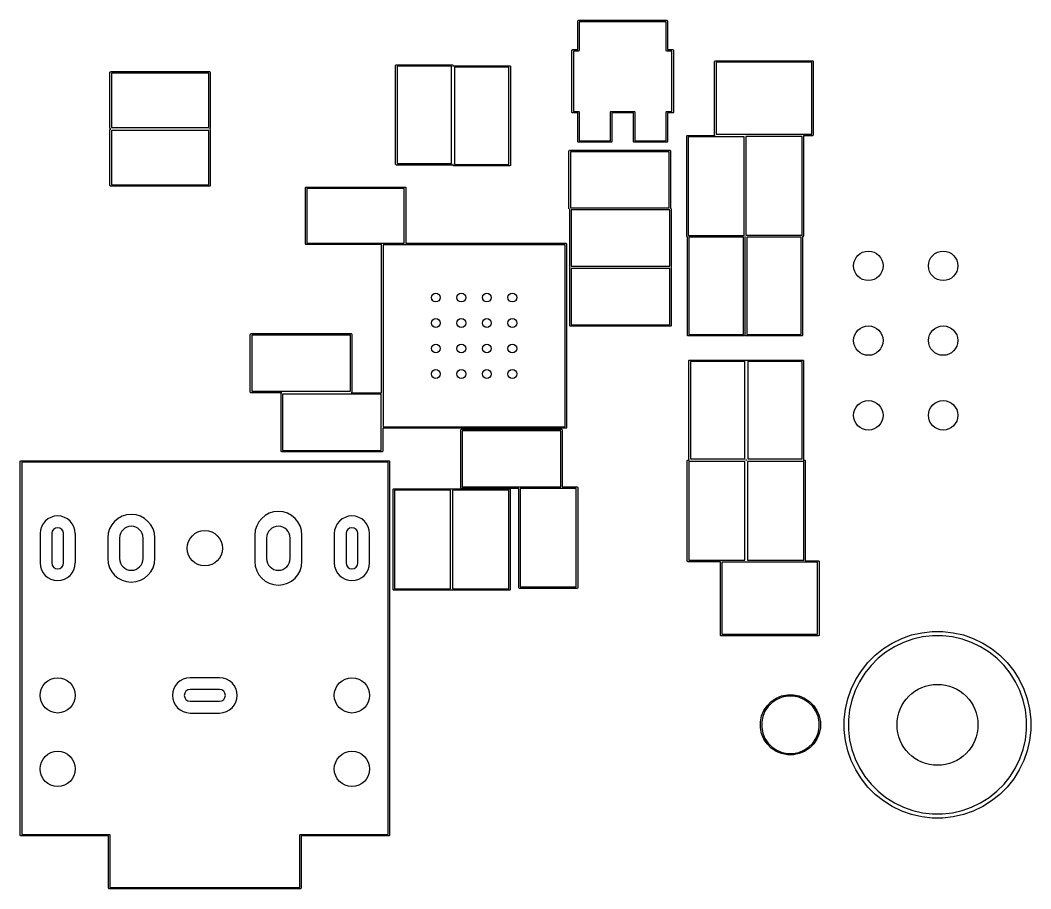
# Model space of a CAD drawing. Header units: inches. Extents: x 1.92 to 4.46, y -4.35 to -2.08.
# Drawn here: x 3.103 to 4.456, y -4.353 to -3.191 of the extents above; entities that cross this region are included whole.
import ezdxf

# ---------------------------------------------------------------- set-up
doc = ezdxf.new("R2010")
doc.units = ezdxf.units.IN
doc.header["$MEASUREMENT"] = 0
doc.layers.add('BLACK', color=250, linetype='CONTINUOUS')

msp = doc.modelspace()

# ---------------------------------------------------------------- linework, layer by layer
at = {"layer": 'BLACK', "linetype": 'CONTINUOUS'}
for p, q in [((3.8495, -3.1916), (3.85, -3.191)), ((3.85, -3.191), (3.8504, -3.1909)), ((3.8504, -3.1909), (3.9685, -3.1909)), ((3.9685, -3.1909), (3.9689, -3.191)), ((3.9689, -3.191), (3.9694, -3.1916)), ((3.8494, -3.1919), (3.8495, -3.1916)), ((3.8494, -3.2303), (3.8494, -3.1919)), ((3.8514, -3.1929), (3.8514, -3.2313)), ((3.9675, -3.1929), (3.8514, -3.1929)), ((3.9675, -3.2313), (3.9675, -3.1929)), ((3.9694, -3.1916), (3.9695, -3.1919)), ((3.9695, -3.1919), (3.9695, -3.2303)), ((3.8415, -3.2313), (3.8416, -3.2309)), ((3.8415, -3.314), (3.8415, -3.2313)), ((3.8416, -3.2309), (3.8421, -3.2304)), ((3.8421, -3.2304), (3.8425, -3.2303)), ((3.8425, -3.2303), (3.8494, -3.2303)), ((3.8514, -3.2313), (3.8513, -3.2317)), ((3.9676, -3.2317), (3.9675, -3.2313)), ((3.9695, -3.2303), (3.9764, -3.2303)), ((3.9764, -3.2303), (3.9768, -3.2304)), ((3.9768, -3.2304), (3.9773, -3.2309)), ((3.9773, -3.2309), (3.9774, -3.2313)), ((3.9774, -3.2313), (3.9774, -3.314)), ((3.8504, -3.2323), (3.8435, -3.2323)), ((3.8435, -3.2323), (3.8435, -3.313)), ((3.8508, -3.2322), (3.8504, -3.2323)), ((3.8513, -3.2317), (3.8508, -3.2322)), ((3.9681, -3.2322), (3.9676, -3.2317)), ((3.9685, -3.2323), (3.9681, -3.2322)), ((3.9754, -3.2323), (3.9685, -3.2323)), ((3.9754, -3.313), (3.9754, -3.2323)), ((4.0326, -3.2457), (4.0331, -3.2452)), ((4.0331, -3.2452), (4.0335, -3.2451)), ((4.0335, -3.2451), (4.1634, -3.2451)), ((4.1634, -3.2451), (4.1638, -3.2452)), ((4.1638, -3.2452), (4.1643, -3.2457)), ((3.6057, -3.2516), (3.6058, -3.2512)), ((3.6057, -3.3839), (3.6057, -3.2516)), ((3.6058, -3.2512), (3.6063, -3.2507)), ((3.6063, -3.2507), (3.6067, -3.2506)), ((3.6067, -3.2506), (3.6815, -3.2506)), ((3.6077, -3.2526), (3.6077, -3.3829)), ((3.6805, -3.2526), (3.6077, -3.2526)), ((3.6805, -3.3829), (3.6805, -3.2526)), ((3.6815, -3.2506), (3.6819, -3.2507)), ((3.6819, -3.2507), (3.6824, -3.2512)), ((3.6824, -3.2512), (3.6825, -3.2516)), ((3.6825, -3.2516), (3.6825, -3.2528)), ((3.6825, -3.2528), (3.6826, -3.2524)), ((3.6826, -3.2524), (3.6831, -3.2518)), ((3.6831, -3.2518), (3.6835, -3.2518)), ((3.6835, -3.2518), (3.7583, -3.2518)), ((3.6844, -3.2537), (3.6844, -3.3841)), ((3.7573, -3.2537), (3.6844, -3.2537)), ((3.7573, -3.3841), (3.7573, -3.2537)), ((3.7583, -3.2518), (3.7586, -3.2518)), ((3.7586, -3.2518), (3.7592, -3.2524)), ((3.7592, -3.2524), (3.7593, -3.2528)), ((3.7593, -3.2528), (3.7593, -3.385)), ((4.0325, -3.2461), (4.0326, -3.2457)), ((4.0325, -3.3445), (4.0325, -3.2461)), ((4.0344, -3.247), (4.0344, -3.3435)), ((4.1624, -3.247), (4.0344, -3.247)), ((4.1624, -3.3435), (4.1624, -3.247)), ((4.1643, -3.2457), (4.1644, -3.2461)), ((4.1644, -3.2461), (4.1644, -3.3445)), ((3.2234, -3.2606), (3.2235, -3.2603)), ((3.2234, -3.3354), (3.2234, -3.2606)), ((3.2235, -3.2603), (3.224, -3.2597)), ((3.224, -3.2597), (3.2244, -3.2596)), ((3.2244, -3.2596), (3.3567, -3.2596)), ((3.2254, -3.2616), (3.2254, -3.3344)), ((3.3557, -3.2616), (3.2254, -3.2616)), ((3.3557, -3.3344), (3.3557, -3.2616)), ((3.3567, -3.2596), (3.3571, -3.2597)), ((3.3571, -3.2597), (3.3576, -3.2603)), ((3.3576, -3.2603), (3.3577, -3.2606)), ((3.3577, -3.2606), (3.3577, -3.3354)), ((3.8416, -3.3144), (3.8415, -3.314)), ((3.8421, -3.3149), (3.8416, -3.3144)), ((3.8425, -3.315), (3.8421, -3.3149)), ((3.8494, -3.315), (3.8425, -3.315)), ((3.8435, -3.313), (3.8504, -3.313)), ((3.8494, -3.3533), (3.8494, -3.315)), ((3.8504, -3.313), (3.8508, -3.3131)), ((3.8508, -3.3131), (3.8513, -3.3136)), ((3.8513, -3.3136), (3.8514, -3.314)), ((3.8514, -3.314), (3.8514, -3.3524)), ((3.8931, -3.314), (3.8932, -3.3136)), ((3.8931, -3.3524), (3.8931, -3.314)), ((3.8932, -3.3136), (3.8937, -3.3131)), ((3.8937, -3.3131), (3.8941, -3.313)), ((3.8941, -3.313), (3.9248, -3.313)), ((3.9238, -3.315), (3.8951, -3.315)), ((3.8951, -3.315), (3.8951, -3.3533)), ((3.9238, -3.3533), (3.9238, -3.315)), ((3.9248, -3.313), (3.9252, -3.3131)), ((3.9252, -3.3131), (3.9257, -3.3136)), ((3.9257, -3.3136), (3.9258, -3.314)), ((3.9258, -3.314), (3.9258, -3.3524)), ((3.9675, -3.314), (3.9676, -3.3136)), ((3.9675, -3.3524), (3.9675, -3.314)), ((3.9676, -3.3136), (3.9681, -3.3131)), ((3.9681, -3.3131), (3.9685, -3.313)), ((3.9685, -3.313), (3.9754, -3.313)), ((3.9764, -3.315), (3.9695, -3.315)), ((3.9695, -3.315), (3.9695, -3.3533)), ((3.9768, -3.3149), (3.9764, -3.315)), ((3.9773, -3.3144), (3.9768, -3.3149)), ((3.9774, -3.314), (3.9773, -3.3144)), ((3.2235, -3.3358), (3.2234, -3.3354)), ((3.2234, -3.3374), (3.2235, -3.337)), ((3.2234, -3.4122), (3.2234, -3.3374)), ((3.224, -3.3363), (3.2235, -3.3358)), ((3.2235, -3.337), (3.224, -3.3365)), ((3.2244, -3.3364), (3.224, -3.3363)), ((3.224, -3.3365), (3.2244, -3.3364)), ((3.2254, -3.3344), (3.3557, -3.3344)), ((3.2254, -3.3384), (3.2254, -3.4112)), ((3.3557, -3.3384), (3.2254, -3.3384)), ((3.3557, -3.4112), (3.3557, -3.3384)), ((3.3571, -3.3363), (3.3567, -3.3364)), ((3.3567, -3.3364), (3.3571, -3.3365)), ((3.3576, -3.3358), (3.3571, -3.3363)), ((3.3571, -3.3365), (3.3576, -3.337)), ((3.3577, -3.3354), (3.3576, -3.3358)), ((3.3576, -3.337), (3.3577, -3.3374)), ((3.3577, -3.3374), (3.3577, -3.4122)), ((3.8495, -3.3537), (3.8494, -3.3533)), ((3.8514, -3.3524), (3.8931, -3.3524)), ((3.8951, -3.3533), (3.895, -3.3537)), ((3.9239, -3.3537), (3.9238, -3.3533)), ((3.9258, -3.3524), (3.9675, -3.3524)), ((3.9695, -3.3533), (3.9694, -3.3537)), ((3.9951, -3.3462), (3.9952, -3.3458)), ((3.9951, -3.48), (3.9951, -3.3462)), ((3.9952, -3.3458), (3.9957, -3.3453)), ((3.9957, -3.3453), (3.9961, -3.3452)), ((3.9961, -3.3452), (4.0329, -3.3452)), ((3.997, -3.3471), (3.997, -3.479)), ((4.0722, -3.3471), (3.997, -3.3471)), ((4.0326, -3.3449), (4.0325, -3.3445)), ((4.0329, -3.3452), (4.0326, -3.3449)), ((4.0344, -3.3435), (4.1624, -3.3435)), ((4.0722, -3.479), (4.0722, -3.3471)), ((4.0742, -3.3466), (4.0742, -3.4784)), ((4.1494, -3.3466), (4.0742, -3.3466)), ((4.1494, -3.4784), (4.1494, -3.3466)), ((4.1634, -3.3455), (4.1514, -3.3455)), ((4.1514, -3.3455), (4.1514, -3.3456)), ((4.1514, -3.3456), (4.1514, -3.4794)), ((4.1638, -3.3454), (4.1634, -3.3455)), ((4.1643, -3.3449), (4.1638, -3.3454)), ((4.1644, -3.3445), (4.1643, -3.3449)), ((3.8376, -3.3659), (3.8377, -3.3656)), ((3.8376, -3.4431), (3.8376, -3.3659)), ((3.8377, -3.3656), (3.8382, -3.365)), ((3.8382, -3.365), (3.8386, -3.365)), ((3.8386, -3.365), (3.9724, -3.365)), ((3.85, -3.3543), (3.8495, -3.3537)), ((3.8504, -3.3543), (3.85, -3.3543)), ((3.8941, -3.3543), (3.8504, -3.3543)), ((3.8945, -3.3543), (3.8941, -3.3543)), ((3.895, -3.3537), (3.8945, -3.3543)), ((3.9244, -3.3543), (3.9239, -3.3537)), ((3.9248, -3.3543), (3.9244, -3.3543)), ((3.9685, -3.3543), (3.9248, -3.3543)), ((3.9689, -3.3543), (3.9685, -3.3543)), ((3.9694, -3.3537), (3.9689, -3.3543)), ((3.9724, -3.365), (3.9728, -3.365)), ((3.9728, -3.365), (3.9734, -3.3656)), ((3.9734, -3.3656), (3.9734, -3.3659)), ((3.9734, -3.3659), (3.9734, -3.4427)), ((3.8396, -3.3669), (3.8396, -3.4421)), ((3.9715, -3.3669), (3.8396, -3.3669)), ((3.9715, -3.4421), (3.9715, -3.3669)), ((3.6058, -3.3842), (3.6057, -3.3839)), ((3.6063, -3.3848), (3.6058, -3.3842)), ((3.6067, -3.3848), (3.6063, -3.3848)), ((3.6815, -3.3848), (3.6067, -3.3848)), ((3.6077, -3.3829), (3.6805, -3.3829)), ((3.6819, -3.3848), (3.6815, -3.3848)), ((3.6824, -3.3842), (3.6819, -3.3848)), ((3.6825, -3.3839), (3.6824, -3.3842)), ((3.6825, -3.385), (3.6825, -3.3839)), ((3.6826, -3.3854), (3.6825, -3.385)), ((3.6831, -3.3859), (3.6826, -3.3854)), ((3.6835, -3.386), (3.6831, -3.3859)), ((3.7583, -3.386), (3.6835, -3.386)), ((3.6844, -3.3841), (3.7573, -3.3841)), ((3.7586, -3.3859), (3.7583, -3.386)), ((3.7592, -3.3854), (3.7586, -3.3859)), ((3.7593, -3.385), (3.7592, -3.3854)), ((3.2235, -3.4126), (3.2234, -3.4122)), ((3.224, -3.4131), (3.2235, -3.4126)), ((3.2244, -3.4132), (3.224, -3.4131)), ((3.3567, -3.4132), (3.2244, -3.4132)), ((3.2254, -3.4112), (3.3557, -3.4112)), ((3.3571, -3.4131), (3.3567, -3.4132)), ((3.3576, -3.4126), (3.3571, -3.4131)), ((3.3577, -3.4122), (3.3576, -3.4126)), ((3.485, -3.4154), (3.4851, -3.415)), ((3.485, -3.4902), (3.485, -3.4154)), ((3.4851, -3.415), (3.4856, -3.4144)), ((3.4856, -3.4144), (3.486, -3.4144)), ((3.486, -3.4144), (3.6183, -3.4144)), ((3.487, -3.4163), (3.487, -3.4892)), ((3.6173, -3.4163), (3.487, -3.4163)), ((3.6173, -3.4892), (3.6173, -3.4163)), ((3.6183, -3.4144), (3.6187, -3.4144)), ((3.6187, -3.4144), (3.6192, -3.415)), ((3.6192, -3.415), (3.6193, -3.4154)), ((3.6193, -3.4154), (3.6193, -3.4894)), ((3.8377, -3.4435), (3.8376, -3.4431)), ((3.8382, -3.444), (3.8377, -3.4435)), ((3.8386, -3.4441), (3.8382, -3.444)), ((3.8386, -3.5209), (3.8386, -3.4441)), ((3.8396, -3.4421), (3.9715, -3.4421)), ((3.8406, -3.4447), (3.8406, -3.5199)), ((3.9724, -3.4447), (3.8406, -3.4447)), ((3.9724, -3.5199), (3.9724, -3.4447)), ((3.9734, -3.4427), (3.9738, -3.4428)), ((3.9738, -3.4428), (3.9743, -3.4433)), ((3.9743, -3.4433), (3.9744, -3.4437)), ((3.9744, -3.4437), (3.9744, -3.5209)), ((3.9952, -3.4804), (3.9951, -3.48)), ((3.9957, -3.4809), (3.9952, -3.4804)), ((3.9961, -3.481), (3.9957, -3.4809)), ((3.9961, -3.6125), (3.9961, -3.481)), ((3.997, -3.479), (4.0722, -3.479)), ((3.998, -3.4812), (3.998, -3.6115)), ((4.0709, -3.4812), (3.998, -3.4812)), ((4.0709, -3.6115), (4.0709, -3.4812)), ((4.0732, -3.481), (4.0728, -3.481)), ((4.0728, -3.481), (4.0728, -3.6125)), ((4.0734, -3.481), (4.0732, -3.481)), ((4.0734, -3.6125), (4.0734, -3.481)), ((4.0742, -3.4784), (4.1494, -3.4784)), ((4.0754, -3.4812), (4.0754, -3.6115)), ((4.1482, -3.4812), (4.0754, -3.4812)), ((4.1482, -3.6115), (4.1482, -3.4812)), ((4.1504, -3.4804), (4.1502, -3.4804)), ((4.1502, -3.4804), (4.1502, -3.6125)), ((4.1508, -3.4803), (4.1504, -3.4804)), ((4.1513, -3.4798), (4.1508, -3.4803)), ((4.1514, -3.4794), (4.1513, -3.4798)), ((3.4851, -3.4905), (3.485, -3.4902)), ((3.4856, -3.4911), (3.4851, -3.4905)), ((3.486, -3.4911), (3.4856, -3.4911)), ((3.5868, -3.4911), (3.486, -3.4911)), ((3.487, -3.4892), (3.6173, -3.4892)), ((3.5868, -3.6896), (3.5868, -3.4911)), ((3.5888, -3.4914), (3.5888, -3.7351)), ((3.8325, -3.4914), (3.5888, -3.4914)), ((3.6193, -3.4894), (3.8335, -3.4894)), ((3.8325, -3.7351), (3.8325, -3.4914)), ((3.8335, -3.4894), (3.8338, -3.4895)), ((3.8338, -3.4895), (3.8344, -3.4901)), ((3.8344, -3.4901), (3.8344, -3.4904)), ((3.8344, -3.4904), (3.8344, -3.7361)), ((3.8387, -3.5212), (3.8386, -3.5209)), ((3.8386, -3.5224), (3.8387, -3.5221)), ((3.8386, -3.5996), (3.8386, -3.5224)), ((3.8391, -3.5217), (3.8387, -3.5212)), ((3.8387, -3.5221), (3.8391, -3.5217)), ((3.8406, -3.5199), (3.9724, -3.5199)), ((3.8406, -3.5234), (3.8406, -3.5986)), ((3.9724, -3.5234), (3.8406, -3.5234)), ((3.9724, -3.5986), (3.9724, -3.5234)), ((3.9743, -3.5212), (3.9739, -3.5217)), ((3.9739, -3.5217), (3.9743, -3.5221)), ((3.9744, -3.5209), (3.9743, -3.5212)), ((3.9743, -3.5221), (3.9744, -3.5224)), ((3.9744, -3.5224), (3.9744, -3.5996)), ((3.8387, -3.6), (3.8386, -3.5996)), ((3.8392, -3.6005), (3.8387, -3.6)), ((3.8396, -3.6006), (3.8392, -3.6005)), ((3.9734, -3.6006), (3.8396, -3.6006)), ((3.8406, -3.5986), (3.9724, -3.5986)), ((3.9738, -3.6005), (3.9734, -3.6006)), ((3.9743, -3.6), (3.9738, -3.6005)), ((3.9744, -3.5996), (3.9743, -3.6)), ((3.4112, -3.6114), (3.4113, -3.611)), ((3.4112, -3.6886), (3.4112, -3.6114)), ((3.4113, -3.611), (3.4118, -3.6105)), ((3.4118, -3.6105), (3.4122, -3.6104)), ((3.4122, -3.6104), (3.5461, -3.6104)), ((3.4132, -3.6124), (3.4132, -3.6876)), ((3.5451, -3.6124), (3.4132, -3.6124)), ((3.5451, -3.6876), (3.5451, -3.6124)), ((3.5461, -3.6104), (3.5464, -3.6105)), ((3.5464, -3.6105), (3.547, -3.611)), ((3.547, -3.611), (3.547, -3.6114)), ((3.547, -3.6114), (3.547, -3.6886)), ((3.9961, -3.6129), (3.9961, -3.6125)), ((3.9967, -3.6134), (3.9961, -3.6129)), ((3.997, -3.6135), (3.9967, -3.6134)), ((4.0719, -3.6135), (3.997, -3.6135)), ((3.998, -3.6115), (4.0709, -3.6115)), ((4.0722, -3.6134), (4.0719, -3.6135)), ((4.0728, -3.6129), (4.0722, -3.6134)), ((4.0728, -3.6125), (4.0728, -3.6129)), ((4.0735, -3.6129), (4.0734, -3.6125)), ((4.074, -3.6134), (4.0735, -3.6129)), ((4.0744, -3.6135), (4.074, -3.6134)), ((4.1492, -3.6135), (4.0744, -3.6135)), ((4.0754, -3.6115), (4.1482, -3.6115)), ((4.1496, -3.6134), (4.1492, -3.6135)), ((4.1501, -3.6129), (4.1496, -3.6134)), ((4.1502, -3.6125), (4.1501, -3.6129)), ((3.998, -3.6467), (3.9981, -3.6463)), ((3.998, -3.7789), (3.998, -3.6467)), ((3.9981, -3.6463), (3.9986, -3.6457)), ((3.9986, -3.6457), (3.999, -3.6457)), ((3.999, -3.6457), (4.0738, -3.6457)), ((4, -3.6476), (4, -3.778)), ((4.0728, -3.6476), (4, -3.6476)), ((4.0728, -3.778), (4.0728, -3.6476)), ((4.0738, -3.6457), (4.0742, -3.6457)), ((4.0742, -3.6457), (4.0747, -3.6463)), ((4.0747, -3.6463), (4.0748, -3.6467)), ((4.0748, -3.6467), (4.0749, -3.6463)), ((4.0749, -3.6463), (4.0754, -3.6457)), ((4.0754, -3.6457), (4.0758, -3.6457)), ((4.0758, -3.6457), (4.1506, -3.6457)), ((4.0768, -3.6476), (4.0768, -3.778)), ((4.1496, -3.6476), (4.0768, -3.6476)), ((4.1496, -3.778), (4.1496, -3.6476)), ((4.1506, -3.6457), (4.151, -3.6457)), ((4.151, -3.6457), (4.1515, -3.6463)), ((4.1515, -3.6463), (4.1516, -3.6467)), ((4.1516, -3.6467), (4.1516, -3.7789)), ((3.4113, -3.689), (3.4112, -3.6886)), ((3.4118, -3.6895), (3.4113, -3.689)), ((3.4122, -3.6896), (3.4118, -3.6895)), ((3.4535, -3.6896), (3.4122, -3.6896)), ((3.4132, -3.6876), (3.5451, -3.6876)), ((3.4526, -3.6902), (3.4532, -3.6896)), ((3.4526, -3.6906), (3.4526, -3.6902)), ((3.4526, -3.7677), (3.4526, -3.6906)), ((3.4532, -3.6896), (3.4535, -3.6896)), ((3.5464, -3.6895), (3.5461, -3.6896)), ((3.5461, -3.6896), (3.5868, -3.6896)), ((3.547, -3.689), (3.5464, -3.6895)), ((3.547, -3.6886), (3.547, -3.689)), ((3.4545, -3.6915), (3.4545, -3.7667)), ((3.5864, -3.6915), (3.4545, -3.6915)), ((3.5864, -3.7667), (3.5864, -3.6915)), ((3.8335, -3.7371), (3.5884, -3.7371)), ((3.5884, -3.7371), (3.5884, -3.7677)), ((3.5888, -3.7351), (3.8325, -3.7351)), ((3.6929, -3.7394), (3.693, -3.739)), ((3.6929, -3.8165), (3.6929, -3.7394)), ((3.693, -3.739), (3.6935, -3.7385)), ((3.6935, -3.7385), (3.6939, -3.7384)), ((3.6939, -3.7384), (3.8278, -3.7384)), ((3.6949, -3.7404), (3.6949, -3.8156)), ((3.8268, -3.7404), (3.6949, -3.7404)), ((3.8268, -3.8156), (3.8268, -3.7404)), ((3.8278, -3.7384), (3.8281, -3.7385)), ((3.8281, -3.7385), (3.8287, -3.739)), ((3.8287, -3.739), (3.8287, -3.7394)), ((3.8287, -3.7394), (3.8287, -3.8156)), ((3.8338, -3.737), (3.8335, -3.7371)), ((3.8344, -3.7365), (3.8338, -3.737)), ((3.8344, -3.7361), (3.8344, -3.7365)), ((3.4526, -3.7681), (3.4526, -3.7677)), ((3.4532, -3.7686), (3.4526, -3.7681)), ((3.4535, -3.7687), (3.4532, -3.7686)), ((3.5874, -3.7687), (3.4535, -3.7687)), ((3.4545, -3.7667), (3.5864, -3.7667)), ((3.5878, -3.7686), (3.5874, -3.7687)), ((3.5883, -3.7681), (3.5878, -3.7686)), ((3.5884, -3.7677), (3.5883, -3.7681)), ((3.1033, -3.7815), (3.1034, -3.7811)), ((3.1033, -4.2815), (3.1033, -3.7815)), ((3.1034, -3.7811), (3.104, -3.7806)), ((3.104, -3.7806), (3.1043, -3.7805)), ((3.1043, -3.7805), (3.5965, -3.7805)), ((3.1053, -3.7825), (3.1053, -4.2805)), ((3.5955, -3.7825), (3.1053, -3.7825)), ((3.5955, -4.2717), (3.5955, -3.7825)), ((3.5965, -3.7805), (3.5968, -3.7806)), ((3.5968, -3.7806), (3.5974, -3.7811)), ((3.5974, -3.7811), (3.5974, -3.7815)), ((3.5974, -3.7815), (3.5974, -4.2717)), ((3.9959, -3.7803), (3.9965, -3.7798)), ((3.9959, -3.7807), (3.9959, -3.7803)), ((3.9959, -3.9146), (3.9959, -3.7807)), ((3.9965, -3.7798), (3.9969, -3.7797)), ((3.9969, -3.7797), (3.9985, -3.7797)), ((3.9978, -3.7817), (3.9978, -3.9136)), ((4.073, -3.7817), (3.9978, -3.7817)), ((3.9981, -3.7793), (3.998, -3.7789)), ((3.9985, -3.7797), (3.9981, -3.7793)), ((4, -3.778), (4.0728, -3.778)), ((4.073, -3.9136), (4.073, -3.7817)), ((4.0747, -3.7793), (4.0743, -3.7798)), ((4.0743, -3.7798), (4.0744, -3.7798)), ((4.0744, -3.7798), (4.0748, -3.7802)), ((4.0748, -3.7789), (4.0747, -3.7793)), ((4.0749, -3.7793), (4.0748, -3.7789)), ((4.0748, -3.7802), (4.0752, -3.7798)), ((4.0753, -3.7798), (4.0749, -3.7793)), ((4.0752, -3.7798), (4.0753, -3.7798)), ((4.0766, -3.7817), (4.0766, -3.9136)), ((4.1518, -3.7817), (4.0766, -3.7817)), ((4.0768, -3.778), (4.1496, -3.778)), ((4.1515, -3.7793), (4.1511, -3.7797)), ((4.1511, -3.7797), (4.1528, -3.7797)), ((4.1516, -3.7789), (4.1515, -3.7793)), ((4.1518, -3.9136), (4.1518, -3.7817)), ((4.1528, -3.7797), (4.1531, -3.7798)), ((4.1531, -3.7798), (4.1537, -3.7803)), ((4.1537, -3.7803), (4.1537, -3.7807)), ((4.1537, -3.7807), (4.1537, -3.9144)), ((3.6022, -3.8185), (3.6028, -3.818)), ((3.6022, -3.8189), (3.6022, -3.8185)), ((3.6022, -3.9528), (3.6022, -3.8189)), ((3.6028, -3.818), (3.6031, -3.8179)), ((3.6031, -3.8179), (3.6803, -3.8179)), ((3.6041, -3.8199), (3.6041, -3.9518)), ((3.6793, -3.8199), (3.6041, -3.8199)), ((3.6793, -3.9518), (3.6793, -3.8199)), ((3.6803, -3.8179), (3.6806, -3.818)), ((3.6806, -3.818), (3.6809, -3.8179)), ((3.6809, -3.8179), (3.7581, -3.8179)), ((3.6819, -3.8199), (3.6819, -3.9518)), ((3.7571, -3.8199), (3.6819, -3.8199)), ((3.693, -3.8169), (3.6929, -3.8165)), ((3.6935, -3.8174), (3.693, -3.8169)), ((3.6939, -3.8175), (3.6935, -3.8174)), ((3.7703, -3.8175), (3.6939, -3.8175)), ((3.6949, -3.8156), (3.8268, -3.8156)), ((3.7571, -3.9518), (3.7571, -3.8199)), ((3.7581, -3.8179), (3.7584, -3.818)), ((3.7584, -3.818), (3.759, -3.8185)), ((3.759, -3.8185), (3.7591, -3.8189)), ((3.7591, -3.8189), (3.7591, -3.9528)), ((3.7703, -3.9504), (3.7703, -3.8175)), ((3.7722, -3.8175), (3.7722, -3.9494)), ((3.8474, -3.8175), (3.7722, -3.8175)), ((3.8287, -3.8156), (3.8484, -3.8156)), ((3.8474, -3.9494), (3.8474, -3.8175)), ((3.8484, -3.8156), (3.8488, -3.8156)), ((3.8488, -3.8156), (3.8493, -3.8162)), ((3.8493, -3.8162), (3.8494, -3.8165)), ((3.8494, -3.8165), (3.8494, -3.9504)), ((3.1299, -3.878), (3.1299, -3.9173)), ((3.1457, -3.878), (3.1457, -3.9173)), ((3.1614, -3.9173), (3.1614, -3.878)), ((3.1772, -3.9173), (3.1772, -3.878)), ((3.4173, -3.8799), (3.4173, -3.9154)), ((3.4803, -3.9154), (3.4803, -3.8799)), ((3.5236, -3.878), (3.5236, -3.9173)), ((3.5394, -3.878), (3.5394, -3.9173)), ((3.5551, -3.9173), (3.5551, -3.878)), ((3.5709, -3.9173), (3.5709, -3.878)), ((3.2205, -3.8839), (3.2205, -3.9114)), ((3.2362, -3.8839), (3.2362, -3.9114)), ((3.2677, -3.9114), (3.2677, -3.8839)), ((3.2835, -3.9114), (3.2835, -3.8839)), ((3.4331, -3.8839), (3.4331, -3.9114)), ((3.4646, -3.9114), (3.4646, -3.8839)), ((3.9959, -3.9149), (3.9959, -3.9146)), ((3.9965, -3.9155), (3.9959, -3.9149)), ((3.9969, -3.9156), (3.9965, -3.9155)), ((4.0404, -3.9156), (3.9969, -3.9156)), ((3.9978, -3.9136), (4.073, -3.9136)), ((4.0404, -4.0138), (4.0404, -3.9156)), ((4.0423, -3.9163), (4.0423, -4.0128)), ((4.1703, -3.9163), (4.0423, -3.9163)), ((4.0766, -3.9136), (4.1518, -3.9136)), ((4.1537, -3.9144), (4.1713, -3.9144)), ((4.1703, -4.0128), (4.1703, -3.9163)), ((4.1713, -3.9144), (4.1716, -3.9144)), ((4.1716, -3.9144), (4.1722, -3.915)), ((4.1722, -3.915), (4.1722, -3.9154)), ((4.1722, -3.9154), (4.1722, -4.0138)), ((3.6022, -3.9531), (3.6022, -3.9528)), ((3.6028, -3.9537), (3.6022, -3.9531)), ((3.6031, -3.9537), (3.6028, -3.9537)), ((3.6803, -3.9537), (3.6031, -3.9537)), ((3.6041, -3.9518), (3.6793, -3.9518)), ((3.6806, -3.9537), (3.6803, -3.9537)), ((3.6809, -3.9537), (3.6806, -3.9537)), ((3.7581, -3.9537), (3.6809, -3.9537)), ((3.6819, -3.9518), (3.7571, -3.9518)), ((3.7584, -3.9537), (3.7581, -3.9537)), ((3.759, -3.9531), (3.7584, -3.9537)), ((3.7591, -3.9528), (3.759, -3.9531)), ((3.7704, -3.9508), (3.7703, -3.9504)), ((3.7709, -3.9513), (3.7704, -3.9508)), ((3.7713, -3.9514), (3.7709, -3.9513)), ((3.8484, -3.9514), (3.7713, -3.9514)), ((3.7722, -3.9494), (3.8474, -3.9494)), ((3.8488, -3.9513), (3.8484, -3.9514)), ((3.8493, -3.9508), (3.8488, -3.9513)), ((3.8494, -3.9504), (3.8493, -3.9508)), ((4.0404, -4.0142), (4.0404, -4.0138)), ((4.041, -4.0147), (4.0404, -4.0142)), ((4.0413, -4.0148), (4.041, -4.0147)), ((4.1713, -4.0148), (4.0413, -4.0148)), ((4.0423, -4.0128), (4.1703, -4.0128)), ((4.1716, -4.0147), (4.1713, -4.0148)), ((4.1722, -4.0142), (4.1716, -4.0147)), ((4.1722, -4.0138), (4.1722, -4.0142)), ((4.2829, -4.0184), (4.2961, -4.0137)), ((4.2961, -4.0137), (4.3098, -4.0106)), ((4.3098, -4.0106), (4.3237, -4.0091)), ((4.324, -4.0148), (4.3107, -4.0163)), ((4.3237, -4.0091), (4.3377, -4.0091)), ((4.3374, -4.0148), (4.324, -4.0148)), ((4.3507, -4.0163), (4.3374, -4.0148)), ((4.3377, -4.0091), (4.3516, -4.0106)), ((4.3516, -4.0106), (4.3653, -4.0137)), ((4.3653, -4.0137), (4.3785, -4.0184)), ((4.2584, -4.0319), (4.2702, -4.0245)), ((4.2702, -4.0245), (4.2829, -4.0184)), ((4.2851, -4.0237), (4.273, -4.0295)), ((4.2977, -4.0192), (4.2851, -4.0237)), ((4.3107, -4.0163), (4.2977, -4.0192)), ((4.3637, -4.0192), (4.3507, -4.0163)), ((4.3764, -4.0237), (4.3637, -4.0192)), ((4.3884, -4.0295), (4.3764, -4.0237)), ((4.3785, -4.0184), (4.3912, -4.0245)), ((4.3912, -4.0245), (4.403, -4.0319)), ((4.2375, -4.0506), (4.2474, -4.0407)), ((4.2474, -4.0407), (4.2584, -4.0319)), ((4.2617, -4.0366), (4.2512, -4.0449)), ((4.273, -4.0295), (4.2617, -4.0366)), ((4.3997, -4.0366), (4.3884, -4.0295)), ((4.4102, -4.0449), (4.3997, -4.0366)), ((4.403, -4.0319), (4.414, -4.0407)), ((4.414, -4.0407), (4.4239, -4.0506)), ((4.2288, -4.0615), (4.2375, -4.0506)), ((4.2418, -4.0544), (4.2334, -4.0648)), ((4.2512, -4.0449), (4.2418, -4.0544)), ((4.4197, -4.0544), (4.4102, -4.0449)), ((4.428, -4.0648), (4.4197, -4.0544)), ((4.4239, -4.0506), (4.4327, -4.0615)), ((4.2213, -4.0734), (4.2288, -4.0615)), ((4.2334, -4.0648), (4.2263, -4.0762)), ((4.4351, -4.0762), (4.428, -4.0648)), ((4.4327, -4.0615), (4.4401, -4.0734)), ((3.3701, -4.0709), (3.3307, -4.0709)), ((4.2152, -4.086), (4.2213, -4.0734)), ((4.2263, -4.0762), (4.2205, -4.0882)), ((4.4409, -4.0882), (4.4351, -4.0762)), ((4.4401, -4.0734), (4.4462, -4.086)), ((3.3701, -4.0866), (3.3307, -4.0866)), ((4.1148, -4.0983), (4.1221, -4.0952)), ((4.1227, -4.0969), (4.1157, -4.0998)), ((4.1221, -4.0952), (4.1299, -4.0937)), ((4.1301, -4.0955), (4.1227, -4.0969)), ((4.1299, -4.0937), (4.1378, -4.0937)), ((4.1376, -4.0955), (4.1301, -4.0955)), ((4.1451, -4.0969), (4.1376, -4.0955)), ((4.1378, -4.0937), (4.1456, -4.0952)), ((4.152, -4.0998), (4.1451, -4.0969)), ((4.1456, -4.0952), (4.1529, -4.0983)), ((4.2106, -4.0993), (4.2152, -4.086)), ((4.2205, -4.0882), (4.2161, -4.1008)), ((4.4453, -4.1008), (4.4409, -4.0882)), ((4.4462, -4.086), (4.4508, -4.0993)), ((3.3307, -4.1024), (3.3701, -4.1024)), ((4.0983, -4.1148), (4.1027, -4.1083)), ((4.104, -4.1094), (4.0998, -4.1157)), ((4.1027, -4.1083), (4.1083, -4.1027)), ((4.1094, -4.104), (4.104, -4.1094)), ((4.1083, -4.1027), (4.1148, -4.0983)), ((4.1157, -4.0998), (4.1094, -4.104)), ((4.1583, -4.104), (4.152, -4.0998)), ((4.1529, -4.0983), (4.1595, -4.1027)), ((4.1637, -4.1094), (4.1583, -4.104)), ((4.1595, -4.1027), (4.1651, -4.1083)), ((4.1679, -4.1157), (4.1637, -4.1094)), ((4.1651, -4.1083), (4.1694, -4.1148)), ((4.2075, -4.1129), (4.2106, -4.0993)), ((4.2161, -4.1008), (4.2131, -4.1139)), ((4.4483, -4.1139), (4.4453, -4.1008)), ((4.4508, -4.0993), (4.4539, -4.1129)), ((3.3307, -4.1181), (3.3701, -4.1181)), ((4.0937, -4.1299), (4.0952, -4.1221)), ((4.0952, -4.1221), (4.0983, -4.1148)), ((4.0969, -4.1227), (4.0955, -4.1301)), ((4.0998, -4.1157), (4.0969, -4.1227)), ((4.1708, -4.1227), (4.1679, -4.1157)), ((4.1694, -4.1148), (4.1725, -4.1221)), ((4.1722, -4.1301), (4.1708, -4.1227)), ((4.1725, -4.1221), (4.174, -4.1299)), ((4.2059, -4.1268), (4.2075, -4.1129)), ((4.2131, -4.1139), (4.2116, -4.1272)), ((4.4498, -4.1272), (4.4483, -4.1139)), ((4.4539, -4.1129), (4.4555, -4.1268)), ((4.0937, -4.1301), (4.0937, -4.1299)), ((4.0937, -4.1378), (4.0937, -4.1301)), ((4.0955, -4.1301), (4.0955, -4.1376)), ((4.1722, -4.1376), (4.1722, -4.1301)), ((4.174, -4.1299), (4.174, -4.1378)), ((4.2059, -4.1272), (4.2059, -4.1268)), ((4.2059, -4.1409), (4.2059, -4.1272)), ((4.2116, -4.1272), (4.2116, -4.1405)), ((4.4498, -4.1405), (4.4498, -4.1272)), ((4.4555, -4.1268), (4.4555, -4.1409)), ((4.0952, -4.1456), (4.0937, -4.1378)), ((4.0983, -4.1529), (4.0952, -4.1456)), ((4.0955, -4.1376), (4.0969, -4.1451)), ((4.0969, -4.1451), (4.0998, -4.152)), ((4.1679, -4.152), (4.1708, -4.1451)), ((4.1725, -4.1456), (4.1694, -4.1529)), ((4.1708, -4.1451), (4.1722, -4.1376)), ((4.174, -4.1378), (4.1725, -4.1456)), ((4.2075, -4.1548), (4.2059, -4.1409)), ((4.2116, -4.1405), (4.2131, -4.1538)), ((4.4483, -4.1538), (4.4498, -4.1405)), ((4.4555, -4.1409), (4.4539, -4.1548)), ((4.1027, -4.1595), (4.0983, -4.1529)), ((4.0998, -4.152), (4.104, -4.1583)), ((4.1083, -4.1651), (4.1027, -4.1595)), ((4.104, -4.1583), (4.1094, -4.1637)), ((4.1094, -4.1637), (4.1157, -4.1679)), ((4.152, -4.1679), (4.1583, -4.1637)), ((4.1583, -4.1637), (4.1637, -4.1583)), ((4.1651, -4.1595), (4.1595, -4.1651)), ((4.1637, -4.1583), (4.1679, -4.152)), ((4.1694, -4.1529), (4.1651, -4.1595)), ((4.2106, -4.1685), (4.2075, -4.1548)), ((4.2131, -4.1538), (4.2161, -4.1669)), ((4.4453, -4.1669), (4.4483, -4.1538)), ((4.4539, -4.1548), (4.4508, -4.1685)), ((4.1148, -4.1694), (4.1083, -4.1651)), ((4.1221, -4.1725), (4.1148, -4.1694)), ((4.1157, -4.1679), (4.1227, -4.1708)), ((4.1299, -4.174), (4.1221, -4.1725)), ((4.1227, -4.1708), (4.1301, -4.1722)), ((4.1378, -4.174), (4.1299, -4.174)), ((4.1301, -4.1722), (4.1376, -4.1722)), ((4.1376, -4.1722), (4.1451, -4.1708)), ((4.1456, -4.1725), (4.1378, -4.174)), ((4.1451, -4.1708), (4.152, -4.1679)), ((4.1529, -4.1694), (4.1456, -4.1725)), ((4.1595, -4.1651), (4.1529, -4.1694)), ((4.2152, -4.1817), (4.2106, -4.1685)), ((4.2161, -4.1669), (4.2205, -4.1795)), ((4.4409, -4.1795), (4.4453, -4.1669)), ((4.4508, -4.1685), (4.4462, -4.1817)), ((4.2213, -4.1943), (4.2152, -4.1817)), ((4.2205, -4.1795), (4.2263, -4.1916)), ((4.2263, -4.1916), (4.2334, -4.2029)), ((4.428, -4.2029), (4.4351, -4.1916)), ((4.4351, -4.1916), (4.4409, -4.1795)), ((4.4462, -4.1817), (4.4401, -4.1943)), ((4.2288, -4.2062), (4.2213, -4.1943)), ((4.2334, -4.2029), (4.2418, -4.2133)), ((4.4197, -4.2133), (4.428, -4.2029)), ((4.4401, -4.1943), (4.4327, -4.2062)), ((4.2375, -4.2172), (4.2288, -4.2062)), ((4.2474, -4.2271), (4.2375, -4.2172)), ((4.2418, -4.2133), (4.2512, -4.2228)), ((4.4102, -4.2228), (4.4197, -4.2133)), ((4.4239, -4.2172), (4.414, -4.2271)), ((4.4327, -4.2062), (4.4239, -4.2172)), ((4.2584, -4.2358), (4.2474, -4.2271)), ((4.2512, -4.2228), (4.2617, -4.2311)), ((4.2617, -4.2311), (4.273, -4.2383)), ((4.3884, -4.2383), (4.3997, -4.2311)), ((4.3997, -4.2311), (4.4102, -4.2228)), ((4.414, -4.2271), (4.403, -4.2358)), ((4.2702, -4.2433), (4.2584, -4.2358)), ((4.2829, -4.2493), (4.2702, -4.2433)), ((4.273, -4.2383), (4.2851, -4.2441)), ((4.2851, -4.2441), (4.2977, -4.2485)), ((4.3637, -4.2485), (4.3764, -4.2441)), ((4.3764, -4.2441), (4.3884, -4.2383)), ((4.3912, -4.2433), (4.3785, -4.2493)), ((4.403, -4.2358), (4.3912, -4.2433)), ((4.2961, -4.254), (4.2829, -4.2493)), ((4.3098, -4.2571), (4.2961, -4.254)), ((4.2977, -4.2485), (4.3107, -4.2515)), ((4.3237, -4.2587), (4.3098, -4.2571)), ((4.3107, -4.2515), (4.324, -4.253)), ((4.3377, -4.2587), (4.3237, -4.2587)), ((4.324, -4.253), (4.3374, -4.253)), ((4.3374, -4.253), (4.3507, -4.2515)), ((4.3516, -4.2571), (4.3377, -4.2587)), ((4.3507, -4.2515), (4.3637, -4.2485)), ((4.3653, -4.254), (4.3516, -4.2571)), ((4.3785, -4.2493), (4.3653, -4.254)), ((3.5955, -4.2805), (3.5955, -4.2717)), ((3.5974, -4.2717), (3.5974, -4.2815)), ((3.1034, -4.2819), (3.1033, -4.2815)), ((3.104, -4.2824), (3.1034, -4.2819)), ((3.1043, -4.2825), (3.104, -4.2824)), ((3.2215, -4.2825), (3.1043, -4.2825)), ((3.1053, -4.2805), (3.2224, -4.2805)), ((3.2215, -4.3524), (3.2215, -4.2825)), ((3.2224, -4.2805), (3.2228, -4.2806)), ((3.2228, -4.2806), (3.2234, -4.2811)), ((3.2234, -4.2811), (3.2234, -4.2815)), ((3.2234, -4.2815), (3.2234, -4.3514)), ((3.4774, -4.2811), (3.478, -4.2806)), ((3.4774, -4.2815), (3.4774, -4.2811)), ((3.4774, -4.3514), (3.4774, -4.2815)), ((3.478, -4.2806), (3.4783, -4.2805)), ((3.4783, -4.2805), (3.5955, -4.2805)), ((3.5965, -4.2825), (3.4793, -4.2825)), ((3.4793, -4.2825), (3.4793, -4.3524)), ((3.5968, -4.2824), (3.5965, -4.2825)), ((3.5974, -4.2819), (3.5968, -4.2824)), ((3.5974, -4.2815), (3.5974, -4.2819)), ((3.2215, -4.3527), (3.2215, -4.3524)), ((3.2221, -4.3533), (3.2215, -4.3527)), ((3.2224, -4.3533), (3.2221, -4.3533)), ((3.4783, -4.3533), (3.2224, -4.3533)), ((3.2234, -4.3514), (3.4774, -4.3514)), ((3.4787, -4.3533), (3.4783, -4.3533)), ((3.4793, -4.3527), (3.4787, -4.3533)), ((3.4793, -4.3524), (3.4793, -4.3527))]:
    msp.add_line(p, q, dxfattribs=at)
at = {"layer": 'BLACK'}
for centre, radius in [((4.2382, -3.5197), 0.0197), ((4.2382, -3.5197), 0.0197), ((4.3382, -3.5197), 0.0197), ((4.3382, -3.5197), 0.0197), ((3.6594, -3.5621), 0.00591), ((3.6594, -3.5621), 0.00591), ((3.6936, -3.5621), 0.00591), ((3.6936, -3.5621), 0.00591), ((3.7277, -3.5621), 0.00591), ((3.7277, -3.5621), 0.00591), ((3.7618, -3.5621), 0.00591), ((3.7618, -3.5621), 0.00591), ((3.6594, -3.5962), 0.00591), ((3.6594, -3.5962), 0.00591), ((3.6936, -3.5962), 0.00591), ((3.6936, -3.5962), 0.00591), ((3.7277, -3.5962), 0.00591), ((3.7277, -3.5962), 0.00591), ((3.7618, -3.5962), 0.00591), ((3.7618, -3.5962), 0.00591), ((4.2382, -3.6197), 0.0197), ((4.2382, -3.6197), 0.0197), ((4.3382, -3.6197), 0.0197), ((4.3382, -3.6197), 0.0197), ((3.6594, -3.6303), 0.00591), ((3.6594, -3.6303), 0.00591), ((3.6936, -3.6303), 0.00591), ((3.6936, -3.6303), 0.00591), ((3.7277, -3.6303), 0.00591), ((3.7277, -3.6303), 0.00591), ((3.7618, -3.6303), 0.00591), ((3.7618, -3.6303), 0.00591), ((3.6594, -3.6644), 0.00591), ((3.6594, -3.6644), 0.00591), ((3.6936, -3.6644), 0.00591), ((3.6936, -3.6644), 0.00591), ((3.7277, -3.6644), 0.00591), ((3.7277, -3.6644), 0.00591), ((3.7618, -3.6644), 0.00591), ((3.7618, -3.6644), 0.00591), ((4.2382, -3.7197), 0.0197), ((4.2382, -3.7197), 0.0197), ((4.3382, -3.7197), 0.0197), ((4.3382, -3.7197), 0.0197), ((3.3504, -3.8976), 0.0236), ((3.3504, -3.8976), 0.0236), ((3.1535, -4.0945), 0.0236), ((3.1535, -4.0945), 0.0236), ((3.5472, -4.0945), 0.0236), ((3.5472, -4.0945), 0.0236), ((4.3307, -4.1339), 0.0541), ((4.3307, -4.1339), 0.0541), ((3.1535, -4.1929), 0.0236), ((3.1535, -4.1929), 0.0236), ((3.5472, -4.1929), 0.0236), ((3.5472, -4.1929), 0.0236)]:
    msp.add_circle(centre, radius, dxfattribs=at)
for centre, radius, start, end in [((3.252, -3.8839), 0.0315, 0, 180), ((3.4488, -3.8799), 0.0315, 0, 180), ((3.1535, -3.878), 0.0236, 0, 180), ((3.5472, -3.878), 0.0236, 0, 180), ((3.1535, -3.878), 0.00787, 0, 180), ((3.252, -3.8839), 0.0157, 0, 180), ((3.4488, -3.8839), 0.0157, 0, 180), ((3.5472, -3.878), 0.00787, 0, 180), ((3.1535, -3.9173), 0.0236, -180, 0), ((3.1535, -3.9173), 0.00787, -180, 0), ((3.252, -3.9114), 0.0315, -180, 0), ((3.252, -3.9114), 0.0157, -180, 0), ((3.4488, -3.9154), 0.0315, 180, 360), ((3.4488, -3.9114), 0.0157, 180, 360), ((3.5472, -3.9173), 0.0236, 180, 360), ((3.5472, -3.9173), 0.00787, 180, 360), ((3.3307, -4.0945), 0.0236, 90, 270), ((3.3701, -4.0945), 0.0236, -90, 90), ((3.3307, -4.0945), 0.00787, 90, 270), ((3.3701, -4.0945), 0.00787, -90, 90)]:
    msp.add_arc(centre, radius, start, end, dxfattribs=at)

doc.saveas('drawing.dxf')
